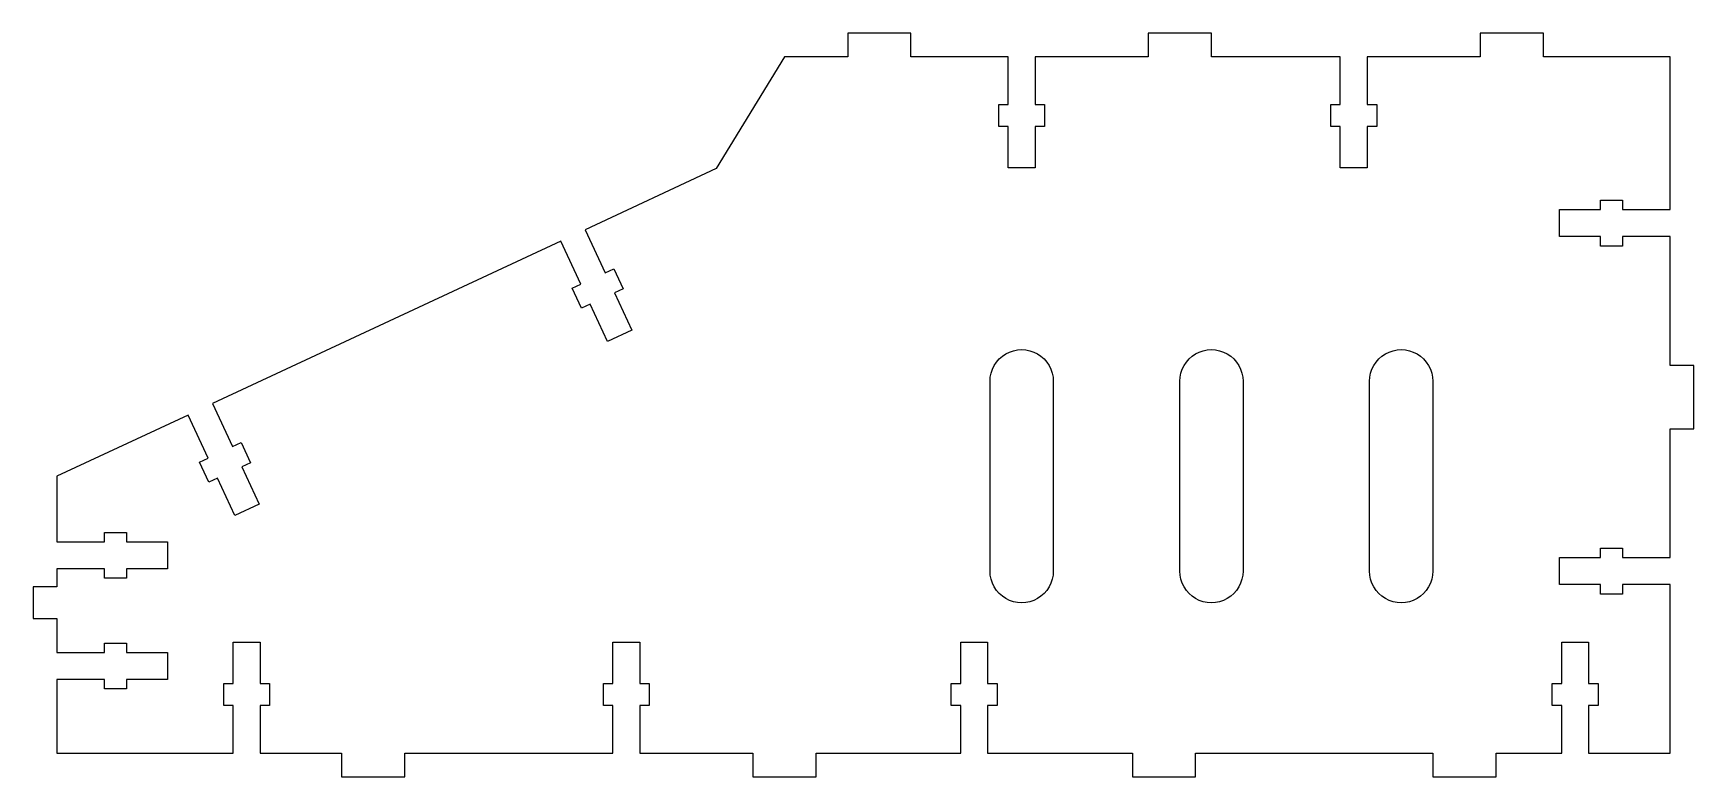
# Model space of a CAD drawing. Header units: metres. Extents: x 0 to 210, y 0 to 94.
import ezdxf

# ---------------------------------------------------------------- set-up
doc = ezdxf.new("R2010")
doc.units = ezdxf.units.M

msp = doc.modelspace()

# ---------------------------------------------------------------- linework, layer by layer
for p, q in [((111, 94), (103, 94)), ((103, 94), (103, 91)), ((111, 91), (111, 94)), ((149, 94), (141, 94)), ((141, 94), (141, 91)), ((149, 91), (149, 94)), ((191, 94), (183, 94)), ((183, 94), (183, 91)), ((191, 91), (191, 94)), ((95, 91), (86.3803, 76.8809)), ((103, 91), (95, 91)), ((123.3, 91), (111, 91)), ((123.3, 85), (123.3, 91)), ((141, 91), (126.7, 91)), ((126.7, 91), (126.7, 85)), ((165.3, 91), (149, 91)), ((165.3, 85), (165.3, 91)), ((183, 91), (168.7, 91)), ((168.7, 91), (168.7, 85)), ((207, 91), (191, 91)), ((207, 71.7), (207, 91)), ((122.1, 82.2), (122.1, 85)), ((122.1, 85), (123.3, 85)), ((126.7, 85), (127.9, 85)), ((127.9, 85), (127.9, 82.2)), ((164.1, 82.2), (164.1, 85)), ((164.1, 85), (165.3, 85)), ((168.7, 85), (169.9, 85)), ((169.9, 85), (169.9, 82.2)), ((123.3, 82.2), (122.1, 82.2)), ((123.3, 77), (123.3, 82.2)), ((127.9, 82.2), (126.7, 82.2)), ((126.7, 82.2), (126.7, 77)), ((165.3, 82.2), (164.1, 82.2)), ((165.3, 77), (165.3, 82.2)), ((169.9, 82.2), (168.7, 82.2)), ((168.7, 82.2), (168.7, 77)), ((86.3803, 76.8809), (69.7949, 69.147)), ((126.7, 77), (123.3, 77)), ((168.7, 77), (165.3, 77)), ((193, 68.3), (193, 71.7)), ((193, 71.7), (198.2, 71.7)), ((198.2, 71.7), (198.2, 72.9)), ((198.2, 72.9), (201, 72.9)), ((201, 72.9), (201, 71.7)), ((201, 71.7), (207, 71.7)), ((66.7134, 67.7101), (22.6669, 47.1708)), ((69.2492, 62.2722), (66.7134, 67.7101)), ((69.7949, 69.147), (72.3306, 63.7091)), ((198.2, 68.3), (193, 68.3)), ((198.2, 67.1), (198.2, 68.3)), ((207, 68.3), (201, 68.3)), ((201, 68.3), (201, 67.1)), ((207, 52), (207, 68.3)), ((201, 67.1), (198.2, 67.1)), ((72.3306, 63.7091), (73.4182, 64.2162)), ((73.4182, 64.2162), (74.6015, 61.6786)), ((68.1616, 61.7651), (69.2492, 62.2722)), ((69.3449, 59.2274), (68.1616, 61.7651)), ((74.6015, 61.6786), (73.5139, 61.1715)), ((73.5139, 61.1715), (75.7115, 56.4586)), ((70.4325, 59.7346), (69.3449, 59.2274)), ((72.6301, 55.0217), (70.4325, 59.7346)), ((75.7115, 56.4586), (72.6301, 55.0217)), ((121.827, 52.435), (122.172, 52.8284)), ((122.172, 52.8284), (122.565, 53.1734)), ((122.565, 53.1734), (123, 53.4641)), ((123, 53.4641), (123.469, 53.6955)), ((123.469, 53.6955), (123.965, 53.8637)), ((123.965, 53.8637), (124.478, 53.9658)), ((124.478, 53.9658), (125, 54)), ((125, 54), (125.522, 53.9658)), ((125.522, 53.9658), (126.035, 53.8637)), ((126.035, 53.8637), (126.531, 53.6955)), ((126.531, 53.6955), (127, 53.4641)), ((127, 53.4641), (127.435, 53.1734)), ((127.435, 53.1734), (127.828, 52.8284)), ((127.828, 52.8284), (128.173, 52.435)), ((145.827, 52.435), (146.172, 52.8284)), ((146.172, 52.8284), (146.565, 53.1734)), ((146.565, 53.1734), (147, 53.4641)), ((147, 53.4641), (147.469, 53.6955)), ((147.469, 53.6955), (147.965, 53.8637)), ((147.965, 53.8637), (148.478, 53.9658)), ((148.478, 53.9658), (149, 54)), ((149, 54), (149.522, 53.9658)), ((149.522, 53.9658), (150.035, 53.8637)), ((150.035, 53.8637), (150.531, 53.6955)), ((150.531, 53.6955), (151, 53.4641)), ((151, 53.4641), (151.435, 53.1734)), ((151.435, 53.1734), (151.828, 52.8284)), ((151.828, 52.8284), (152.173, 52.435)), ((169.827, 52.435), (170.172, 52.8284)), ((170.172, 52.8284), (170.565, 53.1734)), ((170.565, 53.1734), (171, 53.4641)), ((171, 53.4641), (171.469, 53.6955)), ((171.469, 53.6955), (171.965, 53.8637)), ((171.965, 53.8637), (172.478, 53.9658)), ((172.478, 53.9658), (173, 54)), ((173, 54), (173.522, 53.9658)), ((173.522, 53.9658), (174.035, 53.8637)), ((174.035, 53.8637), (174.531, 53.6955)), ((174.531, 53.6955), (175, 53.4641)), ((175, 53.4641), (175.435, 53.1734)), ((175.435, 53.1734), (175.828, 52.8284)), ((175.828, 52.8284), (176.173, 52.435)), ((121, 50), (121.034, 50.5221)), ((121.034, 50.5221), (121.136, 51.0353)), ((121.136, 51.0353), (121.304, 51.5307)), ((121.304, 51.5307), (121.536, 52)), ((121.536, 52), (121.827, 52.435)), ((128.173, 52.435), (128.464, 52)), ((128.464, 52), (128.696, 51.5307)), ((128.696, 51.5307), (128.864, 51.0353)), ((128.864, 51.0353), (128.966, 50.5221)), ((128.966, 50.5221), (129, 50)), ((145, 50), (145.034, 50.5221)), ((145.034, 50.5221), (145.136, 51.0353)), ((145.136, 51.0353), (145.304, 51.5307)), ((145.304, 51.5307), (145.536, 52)), ((145.536, 52), (145.827, 52.435)), ((152.173, 52.435), (152.464, 52)), ((152.464, 52), (152.696, 51.5307)), ((152.696, 51.5307), (152.864, 51.0353)), ((152.864, 51.0353), (152.966, 50.5221)), ((152.966, 50.5221), (153, 50)), ((169, 50), (169.034, 50.5221)), ((169.034, 50.5221), (169.136, 51.0353)), ((169.136, 51.0353), (169.304, 51.5307)), ((169.304, 51.5307), (169.536, 52)), ((169.536, 52), (169.827, 52.435)), ((176.173, 52.435), (176.464, 52)), ((176.464, 52), (176.696, 51.5307)), ((176.696, 51.5307), (176.864, 51.0353)), ((176.864, 51.0353), (176.966, 50.5221)), ((176.966, 50.5221), (177, 50)), ((210, 52), (207, 52)), ((210, 44), (210, 52)), ((121, 26), (121, 50)), ((129, 50), (129, 26)), ((145, 26), (145, 50)), ((153, 50), (153, 26)), ((169, 26), (169, 50)), ((177, 50), (177, 26)), ((22.6669, 47.1708), (25.2026, 41.733)), ((19.5854, 45.7339), (3, 38)), ((22.1212, 40.2961), (19.5854, 45.7339)), ((25.2026, 41.733), (26.2902, 42.2401)), ((26.2902, 42.2401), (27.4735, 39.7025)), ((207, 27.7), (207, 44)), ((207, 44), (210, 44)), ((21.0336, 39.7889), (22.1212, 40.2961)), ((3, 38), (3, 29.7)), ((22.2169, 37.2513), (21.0336, 39.7889)), ((27.4735, 39.7025), (26.3859, 39.1953)), ((26.3859, 39.1953), (28.5835, 34.4825)), ((23.3045, 37.7584), (22.2169, 37.2513)), ((25.5021, 33.0456), (23.3045, 37.7584)), ((28.5835, 34.4825), (25.5021, 33.0456)), ((3, 29.7), (9, 29.7)), ((9, 29.7), (9, 30.9)), ((9, 30.9), (11.8, 30.9)), ((11.8, 30.9), (11.8, 29.7)), ((11.8, 29.7), (17, 29.7)), ((17, 29.7), (17, 26.3)), ((193, 24.3), (193, 27.7)), ((193, 27.7), (198.2, 27.7)), ((198.2, 27.7), (198.2, 28.9)), ((198.2, 28.9), (201, 28.9)), ((201, 28.9), (201, 27.7)), ((201, 27.7), (207, 27.7)), ((9, 26.3), (3, 26.3)), ((3, 26.3), (3, 24)), ((9, 25.1), (9, 26.3)), ((17, 26.3), (11.8, 26.3)), ((11.8, 26.3), (11.8, 25.1)), ((121.034, 25.4779), (121, 26)), ((121.136, 24.9647), (121.034, 25.4779)), ((128.966, 25.4779), (128.864, 24.9647)), ((129, 26), (128.966, 25.4779)), ((145.034, 25.4779), (145, 26)), ((145.136, 24.9647), (145.034, 25.4779)), ((152.966, 25.4779), (152.864, 24.9647)), ((153, 26), (152.966, 25.4779)), ((169.034, 25.4779), (169, 26)), ((169.136, 24.9647), (169.034, 25.4779)), ((176.966, 25.4779), (176.864, 24.9647)), ((177, 26), (176.966, 25.4779)), ((3, 24), (0, 24)), ((0, 24), (0, 20)), ((11.8, 25.1), (9, 25.1)), ((121.304, 24.4693), (121.136, 24.9647)), ((121.536, 24), (121.304, 24.4693)), ((121.827, 23.565), (121.536, 24)), ((122.172, 23.1716), (121.827, 23.565)), ((122.565, 22.8266), (122.172, 23.1716)), ((127.828, 23.1716), (127.435, 22.8266)), ((128.173, 23.565), (127.828, 23.1716)), ((128.464, 24), (128.173, 23.565)), ((128.696, 24.4693), (128.464, 24)), ((128.864, 24.9647), (128.696, 24.4693)), ((145.304, 24.4693), (145.136, 24.9647)), ((145.536, 24), (145.304, 24.4693)), ((145.827, 23.565), (145.536, 24)), ((146.172, 23.1716), (145.827, 23.565)), ((146.565, 22.8266), (146.172, 23.1716)), ((151.828, 23.1716), (151.435, 22.8266)), ((152.173, 23.565), (151.828, 23.1716)), ((152.464, 24), (152.173, 23.565)), ((152.696, 24.4693), (152.464, 24)), ((152.864, 24.9647), (152.696, 24.4693)), ((169.304, 24.4693), (169.136, 24.9647)), ((169.536, 24), (169.304, 24.4693)), ((169.827, 23.565), (169.536, 24)), ((170.172, 23.1716), (169.827, 23.565)), ((170.565, 22.8266), (170.172, 23.1716)), ((175.828, 23.1716), (175.435, 22.8266)), ((176.173, 23.565), (175.828, 23.1716)), ((176.464, 24), (176.173, 23.565)), ((176.696, 24.4693), (176.464, 24)), ((176.864, 24.9647), (176.696, 24.4693)), ((198.2, 24.3), (193, 24.3)), ((198.2, 23.1), (198.2, 24.3)), ((201, 23.1), (198.2, 23.1)), ((207, 24.3), (201, 24.3)), ((201, 24.3), (201, 23.1)), ((207, 3), (207, 24.3)), ((123, 22.5359), (122.565, 22.8266)), ((123.469, 22.3045), (123, 22.5359)), ((123.965, 22.1363), (123.469, 22.3045)), ((124.478, 22.0342), (123.965, 22.1363)), ((125, 22), (124.478, 22.0342)), ((125.522, 22.0342), (125, 22)), ((126.035, 22.1363), (125.522, 22.0342)), ((126.531, 22.3045), (126.035, 22.1363)), ((127, 22.5359), (126.531, 22.3045)), ((127.435, 22.8266), (127, 22.5359)), ((147, 22.5359), (146.565, 22.8266)), ((147.469, 22.3045), (147, 22.5359)), ((147.965, 22.1363), (147.469, 22.3045)), ((148.478, 22.0342), (147.965, 22.1363)), ((149, 22), (148.478, 22.0342)), ((149.522, 22.0342), (149, 22)), ((150.035, 22.1363), (149.522, 22.0342)), ((150.531, 22.3045), (150.035, 22.1363)), ((151, 22.5359), (150.531, 22.3045)), ((151.435, 22.8266), (151, 22.5359)), ((171, 22.5359), (170.565, 22.8266)), ((171.469, 22.3045), (171, 22.5359)), ((171.965, 22.1363), (171.469, 22.3045)), ((172.478, 22.0342), (171.965, 22.1363)), ((173, 22), (172.478, 22.0342)), ((173.522, 22.0342), (173, 22)), ((174.035, 22.1363), (173.522, 22.0342)), ((174.531, 22.3045), (174.035, 22.1363)), ((175, 22.5359), (174.531, 22.3045)), ((175.435, 22.8266), (175, 22.5359)), ((0, 20), (3, 20)), ((3, 20), (3, 15.7)), ((9, 15.7), (9, 16.9)), ((9, 16.9), (11.8, 16.9)), ((11.8, 16.9), (11.8, 15.7)), ((25.3, 11.8), (25.3, 17)), ((25.3, 17), (28.7, 17)), ((28.7, 17), (28.7, 11.8)), ((73.3, 11.8), (73.3, 17)), ((73.3, 17), (76.7, 17)), ((76.7, 17), (76.7, 11.8)), ((117.3, 11.8), (117.3, 17)), ((117.3, 17), (120.7, 17)), ((120.7, 17), (120.7, 11.8)), ((193.3, 11.8), (193.3, 17)), ((193.3, 17), (196.7, 17)), ((196.7, 17), (196.7, 11.8)), ((3, 15.7), (9, 15.7)), ((11.8, 15.7), (17, 15.7)), ((17, 15.7), (17, 12.3)), ((9, 12.3), (3, 12.3)), ((3, 12.3), (3, 3)), ((9, 11.1), (9, 12.3)), ((11.8, 11.1), (9, 11.1)), ((17, 12.3), (11.8, 12.3)), ((11.8, 12.3), (11.8, 11.1)), ((24.1, 9), (24.1, 11.8)), ((24.1, 11.8), (25.3, 11.8)), ((28.7, 11.8), (29.9, 11.8)), ((29.9, 11.8), (29.9, 9)), ((72.1, 9), (72.1, 11.8)), ((72.1, 11.8), (73.3, 11.8)), ((76.7, 11.8), (77.9, 11.8)), ((77.9, 11.8), (77.9, 9)), ((116.1, 9), (116.1, 11.8)), ((116.1, 11.8), (117.3, 11.8)), ((120.7, 11.8), (121.9, 11.8)), ((121.9, 11.8), (121.9, 9)), ((192.1, 9), (192.1, 11.8)), ((192.1, 11.8), (193.3, 11.8)), ((196.7, 11.8), (197.9, 11.8)), ((197.9, 11.8), (197.9, 9)), ((25.3, 9), (24.1, 9)), ((25.3, 3), (25.3, 9)), ((29.9, 9), (28.7, 9)), ((28.7, 9), (28.7, 3)), ((73.3, 9), (72.1, 9)), ((73.3, 3), (73.3, 9)), ((77.9, 9), (76.7, 9)), ((76.7, 9), (76.7, 3)), ((117.3, 9), (116.1, 9)), ((117.3, 3), (117.3, 9)), ((121.9, 9), (120.7, 9)), ((120.7, 9), (120.7, 3)), ((193.3, 9), (192.1, 9)), ((193.3, 3), (193.3, 9)), ((197.9, 9), (196.7, 9)), ((196.7, 9), (196.7, 3)), ((3, 3), (25.3, 3)), ((28.7, 3), (39, 3)), ((39, 3), (39, 0)), ((47, 3), (73.3, 3)), ((47, 0), (47, 3)), ((76.7, 3), (91, 3)), ((91, 3), (91, 0)), ((99, 0), (99, 3)), ((99, 3), (117.3, 3)), ((120.7, 3), (139, 3)), ((139, 3), (139, 0)), ((147, 0), (147, 3)), ((147, 3), (177, 3)), ((177, 3), (177, 0)), ((185, 0), (185, 3)), ((185, 3), (193.3, 3)), ((196.7, 3), (207, 3)), ((39, 0), (47, 0)), ((91, 0), (99, 0)), ((139, 0), (147, 0)), ((177, 0), (185, 0))]:
    msp.add_line(p, q)

doc.saveas('drawing.dxf')
